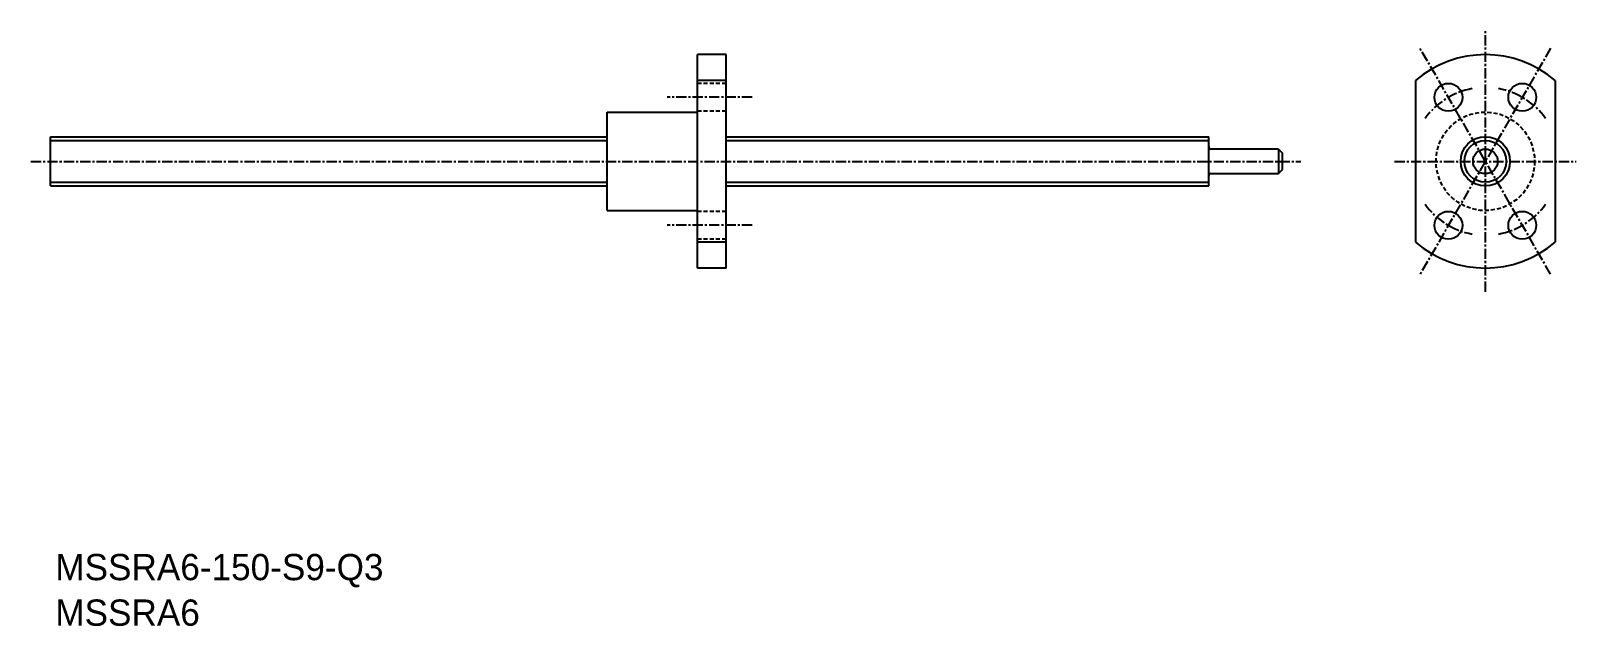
# Model space of a CAD drawing. Extents: x 106 to 294, y 156 to 228.
import ezdxf

# ---------------------------------------------------------------- set-up
doc = ezdxf.new("R2010")
doc.units = 0
doc.linetypes.add('CENTER', pattern=[2, 1.25, -0.25, 0.25, -0.25])
doc.linetypes.add('DASHED', pattern=[0.75, 0.5, -0.25])
doc.layers.get('0').update_dxf_attribs({"linetype": 'CONTINUOUS'})
doc.layers.add('CENTER', color=1, linetype='CENTER')

msp = doc.modelspace()

# ---------------------------------------------------------------- linework, layer by layer
at = {"color": 7, "linetype": 'CONTINUOUS'}
for p, q in [((190.5, 225.41), (187, 225.41)), ((187, 199.41), (187, 225.41)), ((190.5, 199.41), (190.5, 225.41)), ((190.5, 222.25), (187, 222.25)), ((274.43, 222.25), (274.43, 202.58)), ((291.43, 222.25), (291.43, 202.58)), ((176, 206.41), (176, 218.41)), ((176, 218.41), (187, 218.41)), ((108.25, 209.41), (108.25, 215.41)), ((108.25, 215.41), (176, 215.41)), ((190.5, 215.41), (249.25, 215.41)), ((249.25, 209.41), (249.25, 215.41)), ((257.75, 213.91), (249.55, 213.91)), ((257.75, 213.91), (258.25, 213.41)), ((257.75, 213.91), (257.75, 210.91)), ((258.25, 211.41), (258.25, 213.41)), ((249.55, 210.91), (257.75, 210.91)), ((257.75, 210.91), (258.25, 211.41)), ((108.25, 209.41), (176, 209.41)), ((190.5, 209.41), (249.25, 209.41)), ((176, 206.41), (187, 206.41)), ((190.5, 202.58), (187, 202.58)), ((190.5, 199.41), (187, 199.41)), ((190.5, 199.41), (190.5, 199.41))]:
    msp.add_line(p, q, dxfattribs=at)
at = {"color": 3, "linetype": 'DASHED'}
for p, q in [((190.5, 221.91), (187, 221.91)), ((190.5, 218.51), (187, 218.51)), ((190.5, 206.32), (187, 206.32)), ((190.5, 202.92), (187, 202.92))]:
    msp.add_line(p, q, dxfattribs=at)
at = {"color": 3, "linetype": 'CONTINUOUS'}
for p, q in [((108.25, 214.96), (176, 214.96)), ((190.5, 214.96), (249.25, 214.96)), ((108.25, 209.86), (176, 209.86)), ((190.5, 209.86), (249.25, 209.86))]:
    msp.add_line(p, q, dxfattribs=at)
at = {"color": 7, "linetype": 'CONTINUOUS'}
for centre, radius in [((278.43, 220.21), 1.7), ((287.43, 220.21), 1.7), ((282.93, 212.41), 3), ((282.93, 212.41), 1.5), ((278.43, 204.62), 1.7), ((287.43, 204.62), 1.7)]:
    msp.add_circle(centre, radius, dxfattribs=at)
at = {"color": 3, "linetype": 'DASHED'}
msp.add_circle((282.93, 212.41), 6, dxfattribs=at)
at = {"color": 3, "linetype": 'CONTINUOUS'}
msp.add_circle((282.93, 212.41), 2.55, dxfattribs=at)
at = {"color": 7, "linetype": 'CONTINUOUS'}
for centre, radius, start, end in [((282.93, 212.41), 13, 49.1678, 130.8322), ((249.55, 214.21), 0.3, 180, 270), ((249.55, 210.61), 0.3, 90, 180), ((282.93, 212.41), 13, 229.1678, 310.8322)]:
    msp.add_arc(centre, radius, start, end, dxfattribs=at)
at = {"layer": 'CENTER', "color": 1, "linetype": 'CENTER'}
for p, q in [((282.93, 196.52), (282.93, 228.3)), ((290.88, 198.65), (274.99, 226.18)), ((290.88, 226.18), (274.99, 198.65)), ((193.67, 220.21), (183.33, 220.21)), ((105.86, 212.41), (260.46, 212.41)), ((271.88, 212.41), (293.98, 212.41)), ((193.67, 204.62), (183.33, 204.62))]:
    msp.add_line(p, q, dxfattribs=at)
for start, end in [(100.2402, 144.5106), (35.4894, 79.7598), (215.4894, 259.7598), (280.2402, 324.5106)]:
    msp.add_arc((282.93, 212.41), 9, start, end, dxfattribs=at)

# ---------------------------------------------------------------- texts
at = {"color": 7, "linetype": 'CONTINUOUS'}
for s, p in [('MSSRA6-150-S9-Q3', (108.83, 161.38)), ('MSSRA6', (108.83, 155.83))]:
    msp.add_text(s, height=3.2, dxfattribs=at).set_placement(p)

doc.saveas('drawing.dxf')
